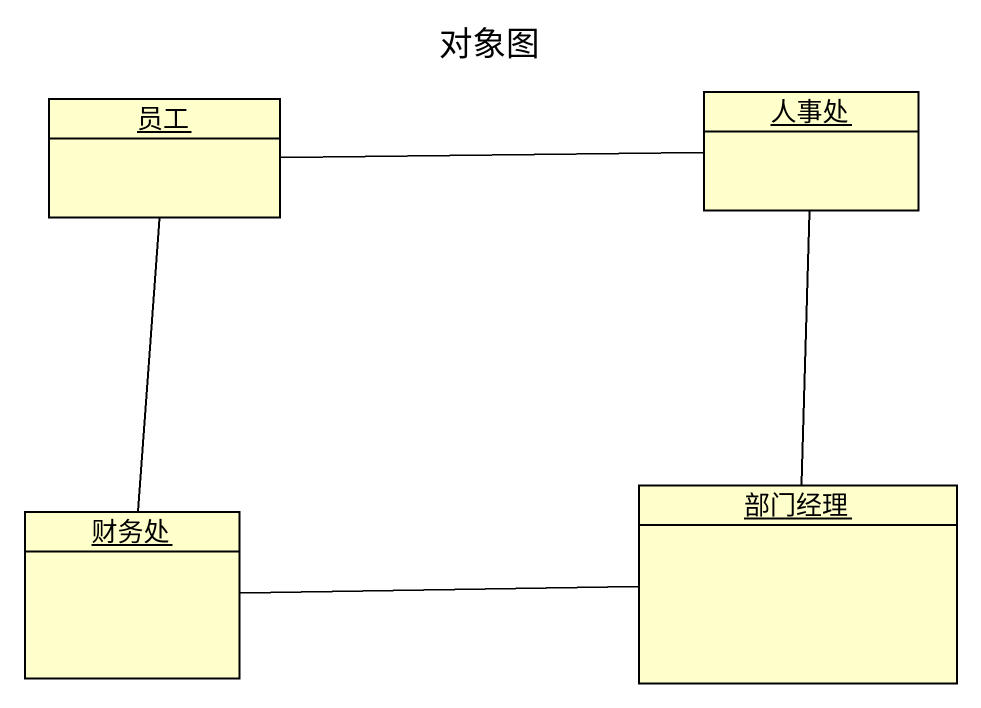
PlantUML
@startuml
title 对象图
hide circle
hide empty members
object 员工
object 人事处
object 财务处
object 部门经理
员工 -right- 人事处
人事处 -- 部门经理
财务处 -up- 员工
部门经理 -left- 财务处
@enduml
